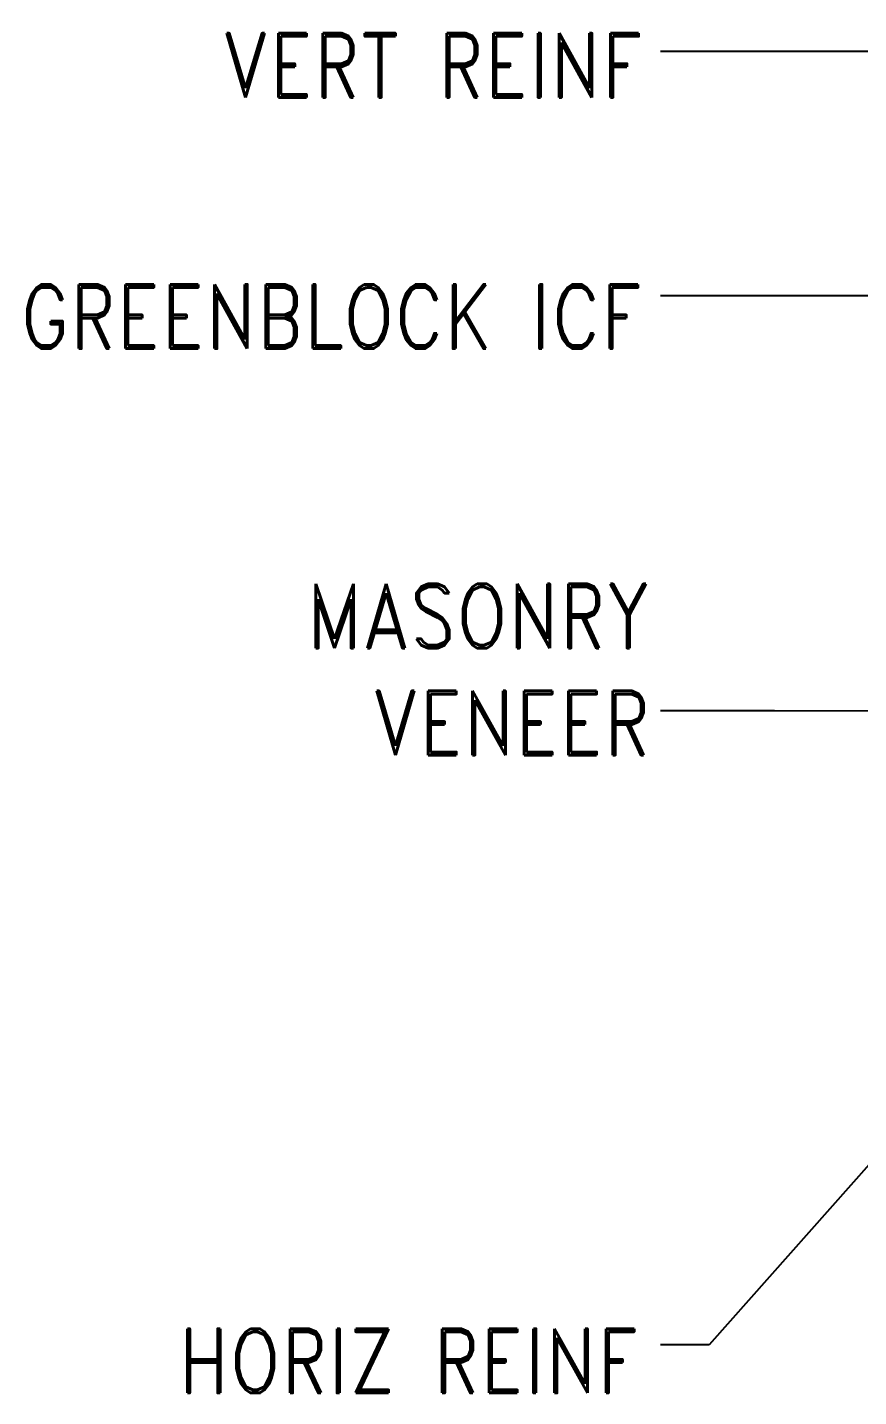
# Model space of a CAD drawing. Header units: inches. Extents: x -41.8 to 38.3, y 116.3 to 206.5.
# Drawn here: x -34.54 to -17.55, y 170.04 to 198.03 of the extents above; entities that cross this region are included whole.
import ezdxf

# ---------------------------------------------------------------- set-up
doc = ezdxf.new("R2010")
doc.units = ezdxf.units.IN
doc.header["$MEASUREMENT"] = 0
doc.layers.add('DIM', color=3, linetype='Continuous', lineweight=13)
doc.styles.add('ARCTEXT', font='arctext.shx', dxfattribs={"width": 0.85})
doc.styles.add('ROMAND', font='romand.shx', dxfattribs={"width": 0.85})
doc.dimstyles.new('ARCTEXT1-4', dxfattribs={"dimtxt": 4, "dimasz": 2, "dimexe": 2, "dimexo": 2, "dimgap": 2, "dimtad": 1, "dimdec": 4, "dimzin": 3, "dimdsep": 46, "dimlunit": 4, "dimtxsty": 'ARCTEXT', "dimblk": 'ARCHTICK', "dimcen": 2, "dimaunit": 1, "dimadec": 0, "dimazin": 0, "dimtfac": 1, "dimtdec": 4, "dimtmove": 2, "dimatfit": 3, "dimldrblk": 'arrow', "dimfxl": 0, "dimtolj": 1, "dimtzin": 0, "dimarcsym": 0})

# ---------------------------------------------------------------- blocks, each defined once
blk = doc.blocks.new('_ArchTick')
at = {"color": 0, "linetype": 'ByBlock', "const_width": 0.15}
blk.add_lwpolyline([(-0.5, -0.5), (0.5, 0.5)], dxfattribs=at)
blk = doc.blocks.new('arrow')
at = {"layer": 'DIM'}
blk.add_hatch(color=253, dxfattribs=at).paths.add_polyline_path([(-2, 0.5), (-2, -0.5), (0, 0)])
at = {"layer": 'DIM', "lineweight": 9}
for points in [[(-2, 0.9831764405007561), (-2, 0.5), (-2.46875, 0.6171875)], [(0.3742552490839444, 0.0935638122700766), (0, 0)], [(0.3742552490839444, -0.0935638122700766), (0, 0)], [(-2, -0.9831764405007561), (-2, -0.5), (-2.46875, -0.6171875)]]:
    blk.add_lwpolyline(points, dxfattribs=at)
at = {"layer": 'DIM', "lineweight": 15}
blk.add_lwpolyline([(0, 0), (-2, -0.5), (-2, 0.5), (0, 0)], dxfattribs=at)

msp = doc.modelspace()

# ---------------------------------------------------------------- texts
at = {"layer": 'DIM', "color": 3, "char_height": 1.3125, "width": 22.68954545454545, "attachment_point": 3, "style": 'ROMAND'}
for s, insert in [('VERT REINF ', (-21.95329257756342, 197.9127720248971)), ('GREENBLOCK ICF', (-21.96840120005393, 192.7766929014651)), ('MASONRY \\PVENEER ', (-21.80827757852924, 186.6532797689074)), ('HORIZ REINF ', (-22.04523184550956, 171.4251074409456))]:
    msp.add_mtext(s, dxfattribs=dict(at, insert=insert))

# ---------------------------------------------------------------- leaders
at = {"layer": 'DIM'}
for points in [[(-5.167065490275064, 197.5401562118295), (-10.88596928491782, 197.5403660219381), (-21.60380090197353, 197.5407856421552)], [(-10.78991684652604, 192.5423048555795), (-15.28991684652604, 192.542585168218), (-21.60380090197353, 192.5429342859052)], [(-15.21952852265125, 184.0551917732651), (-19.27295958091921, 184.0556113934822), (-21.60380090197353, 184.0557162985365)], [(-12.62932845729441, 180.0983738772636), (-20.60380090197353, 171.0945915989739), (-21.60380090197353, 171.0945915989739)], [(-4.058407347467011, 175.806056240953), (-18.28448563813757, 165.0005870245564), (-21.82375528632431, 165.0005870245564)]]:
    msp.add_leader(points, dimstyle='ARCTEXT1-4', override={"dimasz": 0.5, "dimtad": 0}, dxfattribs=at)

doc.saveas('drawing.dxf')
